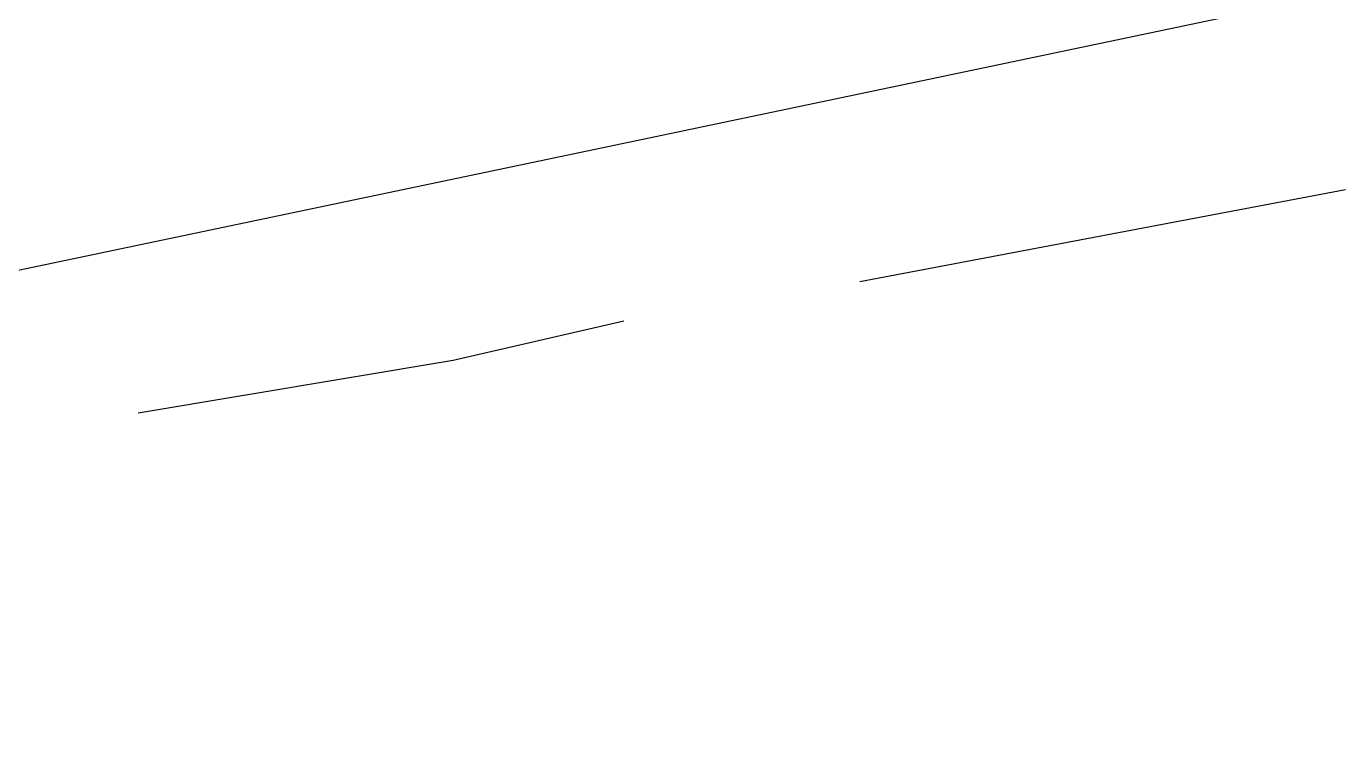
# Model space of a CAD drawing. Header units: feet. Extents: x -84 to 198, y -22 to 181.
# Drawn here: x 66.353 to 67.693, y 150.858 to 151.597 of the extents above; entities that cross this region are included whole.
import ezdxf

# ---------------------------------------------------------------- set-up
doc = ezdxf.new("R2010")
doc.units = ezdxf.units.FT
doc.layers.add('A-LINEA', color=7, linetype='CONTINUOUS')

msp = doc.modelspace()

# ---------------------------------------------------------------- linework, layer by layer
at = {"layer": 'A-LINEA'}
for p, q in [((67.6267, 151.6178), (64, 150.8578)), ((67.6267, 151.6178), (64, 150.8578)), ((67.6933, 151.4311), (67.2, 151.3378)), ((67.6933, 151.4311), (67.2, 151.3378))]:
    msp.add_line(p, q, dxfattribs=at)
msp.add_lwpolyline([(66.96, 151.2978), (66.7867, 151.2578), (66.4667, 151.2044)], dxfattribs=at)
msp.add_lwpolyline([(66.96, 151.2978), (66.7867, 151.2578), (66.4667, 151.2044)], dxfattribs=at)

doc.saveas('drawing.dxf')
